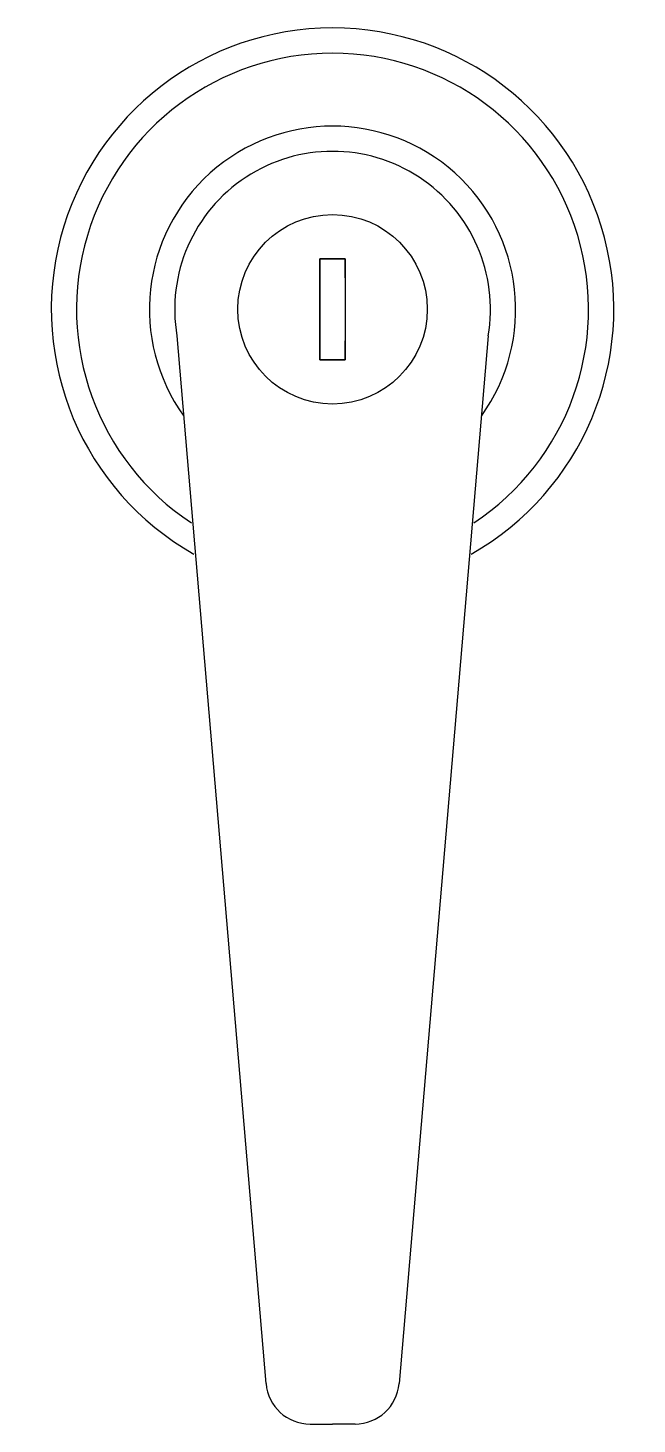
# Model space of a CAD drawing. Header units: millimetres. Extents: x -2 to 46, y 0 to 110.
import ezdxf

# ---------------------------------------------------------------- set-up
doc = ezdxf.new("R2010")
doc.units = ezdxf.units.MM
doc.layers.add('CONDUCTOR', color=7, linetype='Continuous')
doc.layers.add('TayNam', color=3, linetype='Continuous')

# ---------------------------------------------------------------- blocks, each defined once
blk = doc.blocks.new('MS303')
at = {"layer": 'CONDUCTOR', "color": 8, "ltscale": 100}
blk.add_lwpolyline([(-1, 4), (1, 4), (1, -4), (-1, -4)], close=True, dxfattribs=at)
blk.add_lwpolyline([(1, 2.5), (1, 4), (-1, 4), (-1, -4), (1, -4), (1, -2.5)], dxfattribs=at)
at = {"layer": 'TayNam'}
for p, q in [((-12.32, -2.11), (-5.27, -85.02)), ((12.32, -2.11), (5.27, -85.02)), ((-1.78, -88.23), (0, -88.23)), ((1.78, -88.23), (0, -88.23))]:
    blk.add_line(p, q, dxfattribs=at)
blk.add_circle((0, 0), 7.5, dxfattribs=at)
for centre, radius, start, end in [((0, 0), 22.27, 299.5647, 240.4353), ((0, 0), 20.27, 303.4733, 236.5267), ((0, 0), 14.5, 324.3423, 215.6577), ((0, 0), 12.5, 350.2821, 189.7179), ((-1.78, -84.73), 3.5, 184.859, 270), ((1.78, -84.73), 3.5, 270, 355.141)]:
    blk.add_arc(centre, radius, start, end, dxfattribs=at)
blk = doc.blocks.new('TV-ST2')
at = {"layer": 'CONDUCTOR', "color": 8}
blk.add_blockref('MS303', (0, 0), dxfattribs=at)

msp = doc.modelspace()

# ---------------------------------------------------------------- block references
msp.add_blockref('TV-ST2', (22.28, 88.23))

doc.saveas('drawing.dxf')
